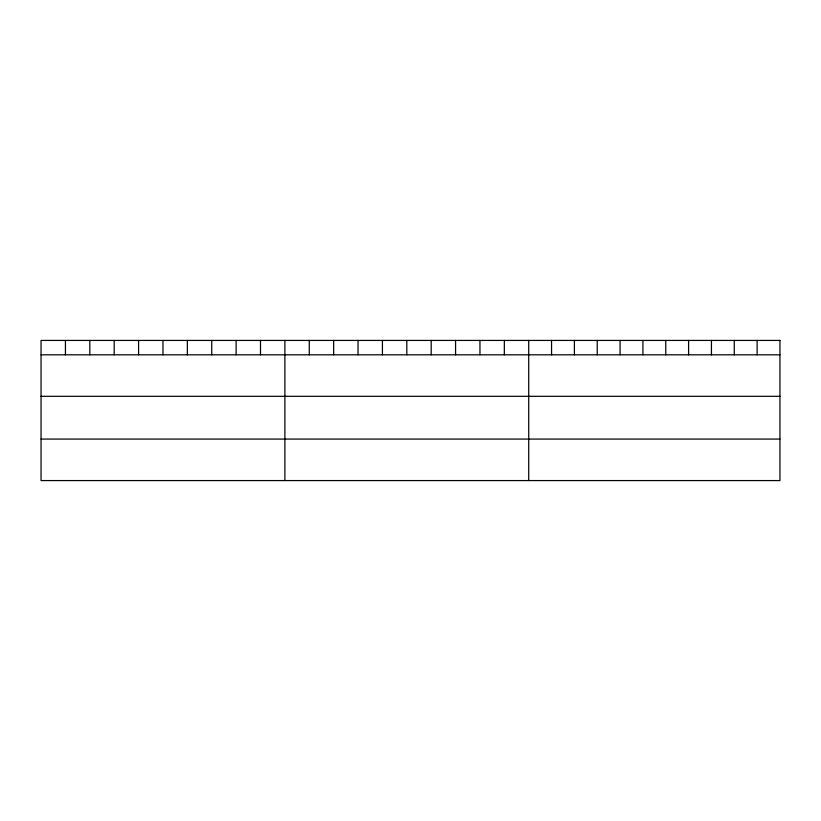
<?xml version="1.0" encoding="UTF-8"?>
<svg xmlns="http://www.w3.org/2000/svg" width="821" height="821" viewBox="0 0 821 821"><rect width="100%" height="100%" fill="white"/><g stroke="black" fill="none" stroke-linecap="round" stroke-linejoin="round"><path stroke-width="1.23" d="M41.05 354.816L779.95 354.816M41.05 396.317L779.95 396.317M41.05 439.071L779.95 439.071M757.116 340.428L757.116 354.816M734.272 340.428L734.272 354.816M711.438 340.428L711.438 354.816M688.593 340.428L688.593 354.816M665.759 340.428L665.759 354.816M642.915 340.428L642.915 354.816M620.081 340.428L620.081 354.816M597.236 340.428L597.236 354.816M574.402 340.428L574.402 354.816M551.558 340.428L551.558 354.816M528.724 340.428L528.724 480.572M504.34 340.428L504.34 354.816M479.957 340.428L479.957 354.816M455.573 340.428L455.573 354.816M431.189 340.428L431.189 354.816M406.805 340.428L406.805 354.816M382.422 340.428L382.422 354.816M358.038 340.428L358.038 354.816M333.654 340.428L333.654 354.816M309.271 340.428L309.271 354.816M284.887 340.428L284.887 480.572M260.503 340.428L260.503 354.816M236.12 340.428L236.12 354.816M211.736 340.428L211.736 354.816M187.352 340.428L187.352 354.816M162.969 340.428L162.969 354.816M138.585 340.428L138.585 354.816M114.201 340.428L114.201 354.816M89.817 340.428L89.817 354.816M65.434 340.428L65.434 354.816M779.95 340.428L41.05 340.428L41.05 480.572L779.95 480.572L779.95 340.428"/></g></svg>
